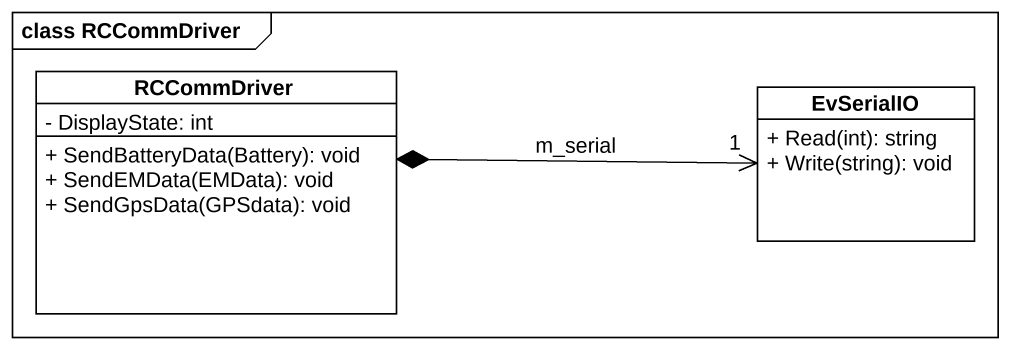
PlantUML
@startuml
mainframe class RCCommDriver
hide circle
hide empty members
skinparam classAttributeIconSize 0
class RCCommDriver {
  - DisplayState: int
  + SendBatteryData(Battery): void
  + SendEMData(EMData): void
  + SendGpsData(GPSdata): void
}
class EvSerialIO {
  + Read(int): string
  + Write(string): void
}
RCCommDriver *-right-> "1" EvSerialIO : m_serial
@enduml
